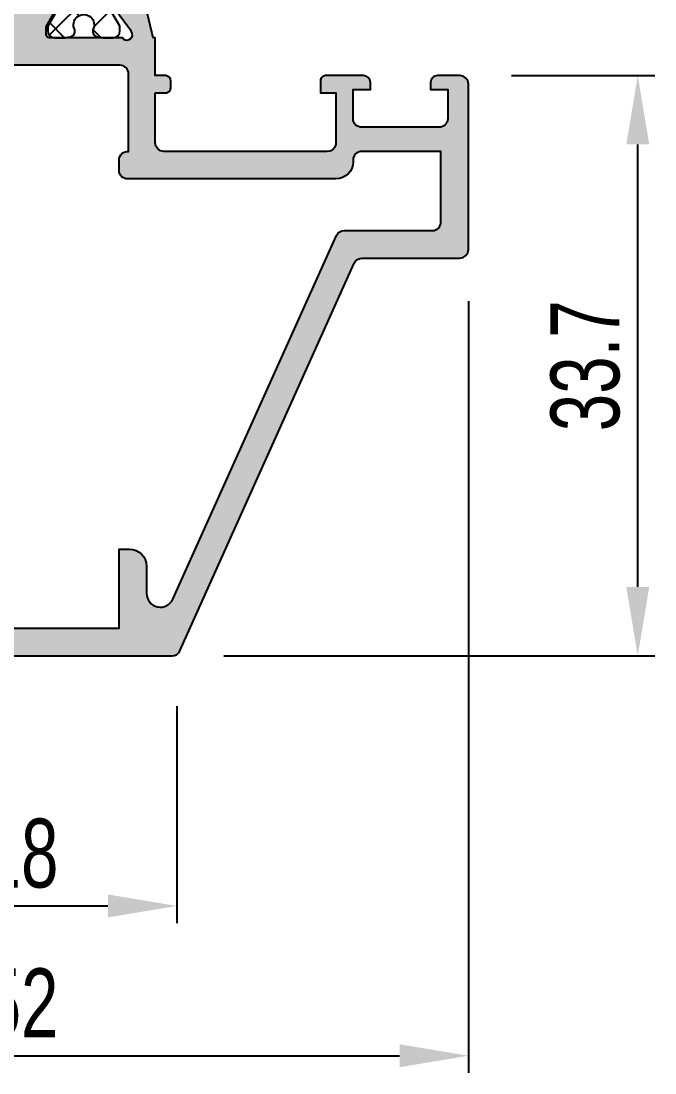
# Model space of a CAD drawing. Header units: millimetres. Extents: x -158 to 6343, y 4572 to 7765.
# Drawn here: x 4162.6 to 4199.5, y 4988.4 to 5049.5 of the extents above; entities that cross this region are included whole.
import ezdxf

# ---------------------------------------------------------------- set-up
doc = ezdxf.new("R2010")
doc.units = ezdxf.units.MM
doc.header["$LTSCALE"] = 0.2
for name, color, linetype in [('REYNAERS', 7, 'Continuous'), ('RI-DIMENSION', 7, 'Continuous'), ('RI-HATCH-P', 7, 'Continuous'), ('RI-HATCH-PI', 4, 'Continuous'), ('RI-PROFILE', 7, 'Continuous')]:
    doc.layers.add(name, color=color, linetype=linetype)
doc.styles.add('T7', font='arial.ttf', dxfattribs={"width": 0.7})
doc.dimstyles.new('SCHAAL1OP1', dxfattribs={"dimscale": 0, "dimtxt": 2, "dimasz": 2, "dimexe": 0.5, "dimexo": 1.5, "dimgap": 0.5, "dimtad": 1, "dimdec": 1, "dimzin": 9, "dimdsep": 46, "dimtxsty": 'T7', "dimcen": 2.5, "dimclrd": 256, "dimclre": 256, "dimclrt": 256, "dimadec": 1, "dimazin": 2, "dimtfac": 1, "dimtdec": 1, "dimtmove": 0, "dimatfit": 3, "dimfxl": 1, "dimtolj": 1, "dimtzin": 9, "dimlwd": -1, "dimlwe": -1, "dimarcsym": 0})

# ---------------------------------------------------------------- blocks, each defined once
blk = doc.blocks.new('0000773R')
at = {"layer": 'RI-HATCH-PI'}
h = blk.add_hatch(dxfattribs=at)
h.set_pattern_fill('_U', color=256, scale=1.5, angle=225, style=0, double=1, pattern_type=0)
h.set_pattern_definition([(225, (101.2278059164342, 346.5722250717511), (1.060660171779821, -1.060660171779822), []), (315, (101.2278059164342, 346.5722250717511), (1.060660171779822, 1.060660171779821), [])])
edge = h.paths.add_edge_path()
edge.add_line((4.549477327980703, 16.39660513560906), (4.549482731846417, 20.00015852619785))
edge.add_line((4.549482731846417, 20.00015852619785), (4.549491129572111, 25.60015852619173))
edge.add_arc((4.049491129572679, 25.60015927598866), 0.4999999999999937, 359.9999140796014, 449.9999140795998)
edge.add_line((4.049491879369619, 26.10015927598809), (-0.450508120625436, 26.10016602416053))
edge.add_arc((-0.4505073708291363, 26.6001660241603), 0.5000000000003348, 179.9999140796731, 269.9999140796731, ccw=False)
edge.add_arc((-0.4505073708291363, 26.60016602415939), 0.5000000000003348, 89.99991407956878, 179.9999140795688, ccw=False)
edge.add_line((-0.4505066210319271, 27.10016602415917), (4.049493259881764, 27.10004644182552))
edge.add_arc((4.04950654680804, 27.60004644164901), 0.5000000000000293, 269.9984774304032, 359.9984907252627)
edge.add_line((4.549506546634596, 27.60003327074227), (4.549674230397791, 33.9657211733697))
edge.add_arc((3.349674230814141, 33.96575278354581), 1.199999999999985, 359.9984907252659, 437.5000859204013)
edge.add_line((3.609400010682528, 35.13730838157423), (1.34235834267934, 35.63989585263167))
edge.add_arc((1.450577417624525, 36.12804401847686), 0.5000000000000205, 180.0221178417074, 257.5000859203992, ccw=False)
edge.add_line((0.9505774548791308, 36.12785100390104), (0.9500035777796896, 37.61446685713034))
edge.add_arc((0.6500035777794438, 37.61446640725227), 0.3000000000005831, 8.5920381489124e-05, 30.00008592027801)
edge.add_line((0.9098109739762279, 37.76446679685776), (0.02679597857156324, 39.29388833610145))
edge.add_arc((0.2000009093682153, 39.39388859583811), 0.1999999999991849, 180.0000859203754, 210.0000859203699, ccw=False)
edge.add_line((9.093692554529298e-07, 39.39388829591942), (5.998377403670929e-07, 39.60029845743318))
edge.add_arc((0.4000005998373766, 39.60029905727041), 0.400000000000086, 90.000085920353, 180.000085920353, ccw=False)
edge.add_line((0.4000000000001549, 40.00029905727004), (0.9819660112494333, 40.00029992998296))
edge.add_arc((0.9819663111692266, 39.80029992998126), 0.2000000000019188, 79.7779065301824, 90.00008592069167, ccw=False)
edge.add_arc((2.099991002419561, 46.0003016065215), 6.099999999946263, 259.7779065298784, 262.5936926519251)
edge.add_arc((1.27500051976312, 39.6536969471114), 0.3000000000005854, 8.592037471544245e-05, 82.5936926520369, ccw=False)
edge.add_line((1.575000519763371, 39.65369739698943), (1.57500068910128, 39.54077457025895))
edge.add_arc((2.10000112469336, 39.25030160658056), 0.5999999999999803, 151.045061548546, 388.9551102922593)
edge.add_line((2.625000689100098, 39.54077614483256), (2.625000519761734, 39.65369897156305))
edge.add_arc((2.925000519761821, 39.65369942144017), 0.3000000000004246, 97.40647918888271, 180.0000859202024, ccw=False)
edge.add_arc((2.099991002428594, 46.00030160656758), 6.099999999996009, 277.4064791890126, 280.2222653110281)
edge.add_arc((3.218034288667782, 39.80030328316795), 0.2000000000089674, 90.00008592114108, 100.2222653116549, ccw=False)
edge.add_line((3.21803398874642, 40.00030328317669), (3.799999999995698, 40.00030415588915))
edge.add_arc((3.800000599833943, 39.60030415588918), 0.400000000000427, 8.592046697231126e-05, 90.00008592049949, ccw=False)
edge.add_line((4.20000059983392, 39.60030475572719), (4.200000909364981, 39.39389459421344))
edge.add_arc((4.000000909365114, 39.39389429429469), 0.2000000000000918, -29.99991407959459, 8.592039171162469e-05, ccw=False)
edge.add_line((4.173206140081284, 39.29389455403205), (3.290195731702234, 37.76447036646758))
edge.add_arc((3.550003577776694, 37.61447075607447), 0.2999999999998882, 150.0000859205666, 180.0000859205118)
edge.add_line((3.250003577777143, 37.61447030619573), (3.250221189710494, 37.50567011929715))
edge.add_arc((3.550220589648527, 37.50627014997067), 0.2999999999999818, 180.1145974936441, 257.5000859203996)
edge.add_line((3.485289144681424, 37.21338125046358), (5.858635535948004, 36.68722675689375))
edge.add_arc((5.750416461003187, 36.1990785910484), 0.5000000000000935, 8.592040427402026e-05, 77.50008592044429, ccw=False)
edge.add_line((6.250416461002722, 36.19907934084537), (6.249462163546703, 34.10140854497357))
edge.add_arc((6.749462111805947, 34.10118107902437), 0.500000000000005, 179.9739343213573, 269.9739343213573)
edge.add_line((6.749234645856752, 33.60118113076513), (9.04946467782441, 33.60013468264177))
edge.add_arc((9.049464377906595, 33.8001346826417), 0.2000000000001567, 270.000085920125, 360.0000859201901)
edge.add_line((9.249464377906527, 33.80013498255974), (9.249462578393953, 35.00013498255865))
edge.add_arc((9.449462578393552, 35.00013528247766), 0.1999999999998245, 60.00008592054462, 180.000085920467, ccw=False)
edge.add_line((9.549462318655635, 35.17334051319384), (10.49946314115608, 34.62485918207838))
edge.add_arc((10.24946379049963, 34.19184610528825), 0.4999999999999039, 8.592038557253545e-05, 60.00008592040331, ccw=False)
edge.add_line((10.74946379049897, 34.19184685508506), (10.74946547407973, 31.50843960556866))
edge.add_arc((10.24946547408037, 31.50843885577169), 0.4999999999999316, -59.99991407962898, 8.592040387611632e-05, ccw=False)
edge.add_line((10.49946612342303, 31.07542652877836), (9.549466945925197, 30.52694234843474))
edge.add_arc((9.449466686188236, 30.70014727923231), 0.200000000000124, 180.0000859203693, 300.00008592031156, ccw=False)
edge.add_line((9.249466686188335, 30.70014697931364), (9.249464886676215, 31.90014697931209))
edge.add_arc((9.049464886676622, 31.90014667939326), 0.1999999999998174, 8.592041711158186e-05, 90.00008592067817)
edge.add_line((9.049464586756876, 32.10014667939285), (6.749464586759878, 32.10014323032746))
edge.add_arc((6.749465336556634, 31.60014323032814), 0.49999999999988, 90.00008592037925, 180.0000859203795)
edge.add_line((6.249465336557314, 31.60014248053139), (6.249480857352701, 21.25014248054284))
edge.add_arc((6.749480857352019, 21.2501432303396), 0.49999999999988, 180.0000859203791, 270.000085920379)
edge.add_line((6.749481607148773, 20.75014323034028), (9.049481607145772, 20.75014667940613))
edge.add_arc((9.049481307227957, 20.95014667940606), 0.2000000000001567, 270.000085920125, 360.0000859201901)
edge.add_line((9.249481307227889, 20.9501469793241), (9.249479507715314, 22.15014697932301))
edge.add_arc((9.449479507714914, 22.15014727924201), 0.1999999999998245, 60.000085920545075, 180.000085920466, ccw=False)
edge.add_line((9.549479247976997, 22.32335250995819), (10.49948007047744, 21.77487117884274))
edge.add_arc((10.24948071982096, 21.34185810205266), 0.4999999999998733, 8.592037977450673e-05, 60.00008592039802, ccw=False)
edge.add_line((10.74948071982028, 21.34185885184942), (10.74948273183947, 20.00014922871614))
edge.add_line((10.74948273183947, 20.00014922871614), (10.74948071982028, 18.65843960558285))
edge.add_arc((10.24948071982096, 18.65844035537962), 0.4999999999998747, 299.9999140796018, 359.9999140796197, ccw=False)
edge.add_line((10.49948007047744, 18.22542727858953), (9.549479247976997, 17.67694594747408))
edge.add_arc((9.44947950771495, 17.85015117819026), 0.1999999999998036, 179.999914079533, 299.9999140794467, ccw=False)
edge.add_line((9.249479507715371, 17.85015147810926), (9.249481307227889, 19.05015147810817))
edge.add_arc((9.049481307227957, 19.05015177802622), 0.2000000000001567, 359.9999140798099, 449.999914079875)
edge.add_line((9.049481607145772, 19.25015177802615), (6.749481607148773, 19.25015522709199))
edge.add_arc((6.749480857352019, 18.75015522709267), 0.49999999999988, 89.99991407962095, 179.999914079621)
edge.add_line((6.249480857352701, 18.75015597688943), (6.249465336557314, 8.400155976900887))
edge.add_arc((6.749465336556632, 8.400155227104133), 0.49999999999988, 179.999914079621, 269.999914079621)
edge.add_line((6.749464586759878, 7.900155227104815), (9.049464586756876, 7.900151778039426))
edge.add_arc((9.049464886676624, 8.100151778039017), 0.1999999999998156, 269.9999140793213, 359.9999140795819)
edge.add_line((9.249464886676215, 8.100151478120178), (9.249466686188335, 9.300151478118632))
edge.add_arc((9.449466686188236, 9.300151178199963), 0.2000000000001265, 59.99991407968872, 179.9999140796302, ccw=False)
edge.add_line((9.549466945925197, 9.473356108997532), (10.49946612342303, 8.92487192865391))
edge.add_arc((10.24946547408037, 8.49185960166058), 0.4999999999999308, -8.592040410349e-05, 59.99991407962892, ccw=False)
edge.add_line((10.74946547407973, 8.491858851863608), (10.74946145005988, 5.80845160235074))
edge.add_arc((10.24946145006056, 5.808452352147503), 0.4999999999998747, 299.9999140796019, 359.99991407961994, ccw=False)
edge.add_line((10.49946080071704, 5.375439275357419), (9.549459978216596, 4.826957944241965))
edge.add_arc((9.449460237954549, 5.000163174958142), 0.1999999999998028, 179.9999140795328, 299.99991407944674, ccw=False)
edge.add_line((9.24946023795497, 5.000163474877152), (9.249462037467488, 6.20016347487606))
edge.add_arc((9.049462037467556, 6.200163774794103), 0.2000000000001567, 359.9999140798099, 449.999914079875)
edge.add_line((9.049462337385371, 6.400163774794034), (6.75041946535373, 6.40016643245897))
edge.add_arc((6.750418887359956, 5.900166432459311), 0.499999999999993, 89.99993376679237, 179.9999337667924)
edge.add_line((6.250418887360297, 5.900167010453085), (6.250416461002715, 3.801219116586907))
edge.add_arc((5.750416461003172, 3.801219866383892), 0.5000000000001048, 282.49991407955633, 359.99991407959453, ccw=False)
edge.add_line((5.858635535947997, 3.313071700538529), (3.485289144681417, 2.786917206968695))
edge.add_arc((3.55022058964852, 2.494028307461607), 0.2999999999999817, 102.4999140796006, 179.8854025063565)
edge.add_line((3.250221189710487, 2.494628338135129), (3.250003577777136, 2.385828151236552))
edge.add_arc((3.550003577776674, 2.385827701357801), 0.2999999999998753, 179.9999140794875, 209.999914079434)
edge.add_line((3.290195731702227, 2.235828090964702), (4.173206140081277, 0.7064039034002292))
edge.add_arc((4.000000909365107, 0.6064041631375913), 0.2000000000000918, -8.592039199584178e-05, 29.999914079594305, ccw=False)
edge.add_line((4.200000909364974, 0.6064038632188442), (4.200000599833913, 0.3999937017050854))
edge.add_arc((3.800000599833936, 0.3999943015431029), 0.400000000000427, 269.99991407950046, 359.999914079533, ccw=False)
edge.add_line((3.799999999995691, -5.698456874370095e-06), (3.218033988746413, -4.825744412073618e-06))
edge.add_arc((3.218034288667833, 0.1999951742637053), 0.2000000000083423, 259.77773468832913, 269.9999140788424, ccw=False)
edge.add_arc((2.099991002428851, -6.00000314913627), 6.099999999996941, 79.77773468897483, 82.593520810991)
edge.add_arc((2.925000519761814, 0.3465990359921083), 0.3000000000004245, 179.999914079798, 262.59352081111734, ccw=False)
edge.add_line((2.625000519761727, 0.3465994858692341), (2.625000689100091, 0.4595223125997165))
edge.add_arc((2.100001124693353, 0.7499968508517156), 0.5999999999999807, 331.0448897077408, 568.954938451454)
edge.add_line((1.575000689101273, 0.4595238871733329), (1.575000519763364, 0.3466010604428504))
edge.add_arc((1.275000519763121, 0.3466015103208759), 0.3000000000005801, 277.40630734796173, 359.99991407962614, ccw=False)
edge.add_arc((2.099991002419689, -6.000003149090087), 6.099999999947144, 97.40630734807513, 100.2220934701214)
edge.add_arc((0.9819663111692195, 0.1999985274510158), 0.2000000000019194, 269.99991407930827, 280.22209346981754, ccw=False)
edge.add_line((0.9819660112494262, -1.472550678727202e-06), (0.4000000000001478, -5.99837761683375e-07))
edge.add_arc((0.4000005998373695, 0.3999994001618745), 0.400000000000086, 179.999914079647, 269.999914079647, ccw=False)
edge.add_line((5.998377332616656e-07, 0.3999999999990962), (9.093692483475024e-07, 0.606410161512855))
edge.add_arc((0.2000009093682084, 0.6064098615941663), 0.1999999999991849, 149.9999140796301, 179.9999140796247, ccw=False)
edge.add_line((0.02679597857155613, 0.7064101213308334), (0.9098109739762208, 2.235831660574519))
edge.add_arc((0.6500035777794371, 2.385832050180003), 0.3000000000005827, 329.9999140797225, 359.9999140796191)
edge.add_line((0.9500035777796825, 2.385831600301941), (0.9504714202037405, 3.872388292309694))
edge.add_arc((1.450471395442281, 3.872230934570365), 0.4999999999999994, 102.49991407959982, 179.9819681310278, ccw=False)
edge.add_line((1.34225232049711, 4.360379100415543), (3.609350227983768, 4.862979039377787))
edge.add_arc((3.349624448115401, 6.034534637406198), 1.199999999999974, 282.4999140795978, 360.0009657168279)
edge.add_line((4.549624447944922, 6.034554863332144), (4.549483504551283, 14.39669722710809))
edge.add_arc((4.049483504622301, 14.39668879963894), 0.5000000000000043, 0.0009657168282935514, 90.00096977548871)
edge.add_line((4.049475041734659, 14.89668879956733), (-0.4505249214045577, 14.89661263357911))
edge.add_arc((-0.4505241716078032, 15.39661263357888), 0.5000000000003348, 179.9999140796209, 269.99991407962096, ccw=False)
edge.add_arc((-0.4505241716078032, 15.39661263357842), 0.5000000000003348, 89.99991407956878, 179.9999140795688, ccw=False)
edge.add_line((-0.450523421810594, 15.8966126335782), (4.049476578184404, 15.89660588540644))
edge.add_arc((4.049477327981243, 16.3966058854059), 0.5000000000000222, 269.9999140796112, 359.9999140796112)
at = {"layer": 'RI-PROFILE', "transparency": 33554687}
blk.add_lwpolyline([(4.549477327980703, 16.39660513560906), (4.549482731846417, 20.00015852619785), (4.549491129572111, 25.60015852619173, 0.4142135623730867), (4.049491879369619, 26.10015927598809), (-0.450508120625436, 26.10016602416053, -0.414213562373095), (-0.9505073708289089, 26.6001667739566, -0.414213562373095), (-0.4505066210319271, 27.10016602415917), (4.049493259881764, 27.10004644182552, 0.414213630335767), (4.549506546634596, 27.60003327074227), (4.549674230397791, 33.9657211733697, 0.3516730433168971), (3.609400010682528, 35.13730838157423), (1.34235834267934, 35.63989585263167, -0.3515572048878254), (0.9505774548791308, 36.12785100390104), (0.9500035777796896, 37.61446685713034, 0.1316524975869369), (0.9098109739762279, 37.76446679685776), (0.02679597857156324, 39.29388833610145, -0.1316524975873719), (9.093692554529298e-07, 39.39388829591942), (5.998377403670929e-07, 39.60029845743318, -0.414213562373095), (0.4000000000001549, 40.00029905727004), (0.9819660112494333, 40.00029992998296, -0.04463227282257774), (1.017459158510128, 39.99712538003385, 0.0122868029539811), (1.313671948637484, 39.95119404052437, -0.3768397148841104), (1.575000519763371, 39.65369739698943), (1.57500068910128, 39.54077457025895, 1.696140478029522), (2.625000689100098, 39.54077614483256), (2.625000519761734, 39.65369897156305, -0.3768397148824044), (2.886328198637393, 39.95119639886869, 0.01228680295384513), (3.182540851005747, 39.99712862677623, -0.04463227282259709), (3.21803398874642, 40.00030328317669), (3.799999999995698, 40.00030415588915, -0.4142135623732615), (4.20000059983392, 39.60030475572719), (4.200000909364981, 39.39389459421344, -0.1316524975873349), (4.173206140081284, 39.29389455403205), (3.290195731702234, 37.76447036646758, 0.1316524975871522), (3.250003577777143, 37.61447030619573), (3.250221189710494, 37.50567011929715, 0.3511038787073513), (3.485289144681424, 37.21338125046358), (5.858635535948004, 36.68722675689375, -0.3516652221703439), (6.250416461002722, 36.19907934084537), (6.249462163546703, 34.10140854497357, 0.414213562373095), (6.749234645856752, 33.60118113076513), (9.04946467782441, 33.60013468264177, 0.4142135623734282), (9.249464377906527, 33.80013498255974), (9.249462578393953, 35.00013498255865, -0.5773502691891667), (9.549462318655635, 35.17334051319384), (10.49946314115608, 34.62485918207838, -0.267949192431205), (10.74946379049897, 34.19184685508506), (10.74946547407973, 31.50843960556866, -0.2679491924312769), (10.49946612342303, 31.07542652877836), (9.549466945925197, 30.52694234843474, -0.5773502691892878), (9.249466686188335, 30.70014697931364), (9.249464886676215, 31.90014697931209, 0.414213562374427), (9.049464586756876, 32.10014667939285), (6.749464586759878, 32.10014323032746, 0.414213562373095), (6.249465336557314, 31.60014248053139), (6.249480857352701, 21.25014248054284, 0.414213562373095), (6.749481607148773, 20.75014323034028), (9.049481607145772, 20.75014667940613, 0.4142135623734282), (9.249481307227889, 20.9501469793241), (9.249479507715314, 22.15014697932301, -0.5773502691891667), (9.549479247976997, 22.32335250995819), (10.49948007047744, 21.77487117884274, -0.2679491924312071), (10.74948071982028, 21.34185885184942), (10.74948273183947, 20.00014922871614), (10.74948071982028, 18.65843960558285, -0.267949192431207), (10.49948007047744, 18.22542727858953), (9.549479247976997, 17.67694594747408, -0.5773502691891258), (9.249479507715371, 17.85015147810926), (9.249481307227889, 19.05015147810817, 0.414213562373428), (9.049481607145772, 19.25015177802615), (6.749481607148773, 19.25015522709199, 0.414213562373095), (6.249480857352701, 18.75015597688943), (6.249465336557314, 8.400155976900887, 0.414213562373095), (6.749464586759878, 7.900155227104815), (9.049464586756876, 7.900151778039426, 0.414213562374427), (9.249464886676215, 8.100151478120178), (9.249466686188335, 9.300151478118632, -0.5773502691892878), (9.549466945925197, 9.473356108997532), (10.49946612342303, 8.92487192865391, -0.2679491924312769), (10.74946547407973, 8.491858851863608), (10.74946145005988, 5.80845160235074, -0.267949192431207), (10.49946080071704, 5.375439275357419), (9.549459978216596, 4.826957944241965, -0.5773502691891258), (9.24946023795497, 5.000163474877152), (9.249462037467488, 6.20016347487606, 0.414213562373428), (9.049462337385371, 6.400163774794034), (6.75041946535373, 6.40016643245897, 0.414213562373095), (6.250418887360297, 5.900167010453085), (6.250416461002715, 3.801219116586907, -0.3516652221703361), (5.858635535947997, 3.313071700538529), (3.485289144681417, 2.786917206968695, 0.3511038787073515), (3.250221189710487, 2.494628338135129), (3.250003577777136, 2.385828151236552, 0.1316524975871581), (3.290195731702227, 2.235828090964702), (4.173206140081277, 0.7064039034002292, -0.1316524975873348), (4.200000909364974, 0.6064038632188442), (4.200000599833913, 0.3999937017050854, -0.4142135623732615), (3.799999999995691, -5.698456874370095e-06), (3.218033988746413, -4.825744412073618e-06, -0.04463227282259492), (3.182540851005854, 0.003169830656048589, 0.01228680295384785), (2.886328198637386, 0.04910205856359084, -0.3768397148824044), (2.625000519761727, 0.3465994858692341), (2.625000689100091, 0.4595223125997165, 1.696140478029523), (1.575000689101273, 0.4595238871733329), (1.575000519763364, 0.3466010604428504, -0.3768397148841239), (1.313671948637477, 0.0491044169079089, 0.01228680295397932), (1.017459158510121, 0.003173077398429314, -0.04463227282257779), (0.9819660112494262, -1.472550678727202e-06), (0.4000000000001478, -5.99837761683375e-07, -0.414213562373095), (5.998377332616656e-07, 0.3999999999990962), (9.093692483475024e-07, 0.606410161512855, -0.1316524975873717), (0.02679597857155613, 0.7064101213308334), (0.9098109739762208, 2.235831660574519, 0.131652497586937), (0.9500035777796825, 2.385831600301941), (0.9504714202037405, 3.872388292309694, -0.3515772368910853), (1.34225232049711, 4.360379100415543), (3.609350227983768, 4.862979039377787, 0.3516703782805577), (4.549624447944922, 6.034554863332144), (4.549483504551283, 14.39669722710809, 0.4142135831207692), (4.049475041734659, 14.89668879956733), (-0.4505249214045577, 14.89661263357911, -0.414213562373095), (-0.9505241716075759, 15.39661338337563, -0.414213562373095), (-0.450523421810594, 15.8966126335782), (4.049476578184404, 15.89660588540644, 0.414213562373095)], format="xyb", close=True, dxfattribs=at)
blk = doc.blocks.new('4E30120')
at = {"layer": 'RI-PROFILE'}
blk.add_lwpolyline([(7.800000165271683, 32.69998078150046), (8.400006344327267, 32.69998193460101, 0.4142135653472195), (8.7000057677717, 32.99998251420043), (8.70000499497121, 33.39998251420231, 0.4142135593989569), (8.400004418471724, 33.69998193460044), (7.800004415371745, 33.69998078150046), (7.80000009908909, 35.89983736560087), (7.688061049989102, 35.89983736560087), (7.340274676496392, 37.28871454115669, -0.2631925988202379), (7.382863902789069, 37.48096749850087), (7.793928420877847, 37.93779440075342, 0.1852564082008871), (7.845256695989093, 38.07157301720089), (7.845256695989065, 38.89590297110088, 0.4796563285013816), (7.6019687731891, 39.09116217260087), (4.922679203902845, 38.49717797542517, 1.178331541217849), (5.069633980989096, 38.13088315390091), (6.359244587164085, 36.35588643115933, -0.08309359224722092), (6.388702139489112, 36.29680372170087), (6.437391231577365, 36.13754887701971, -0.8925341243886598), (5.890692183689112, 35.89983736560087), (1.650499804824506, 35.89983736560087, -0.414213562373095), (1.45049980482446, 36.09983736560092), (1.450499804824403, 36.47335410652691, -0.1316524975874341), (1.477294724067519, 36.57335410652693), (2.300875217688372, 37.99983736560084, 0.9999999999999999), (2.300875217688372, 38.39983736560087), (0.6756707506838211, 38.39983640474632, 0.1989122125308599), (0.3221176586637284, 38.25338979373969), (0.1414213568773448, 38.0726934903178, -0.4142135650241208), (-0.1414213568773448, 38.0726934903178), (-0.3221176586637284, 38.25338979373969, 0.1989122125308599), (-0.6756707506838211, 38.39983640474632), (-2.300875217688372, 38.39983736560087, 0.9999999999999999), (-2.300875217688372, 37.99983736560084), (-1.477294724067519, 36.57335410652693, -0.1316524975874431), (-1.450499804824403, 36.47335410652691), (-1.45049980482446, 36.09983736560092, -0.4142135623730118), (-1.650499804824449, 35.89983736560079), (-5.890692183689112, 35.89983736560087, -0.8925341243886785), (-6.437391231577422, 36.13754887701972), (-6.388702139389139, 36.29680372170088, -0.08309359224722093), (-6.359244587064111, 36.35588643115934), (-5.069633980889122, 38.13088315390089, 1.178331541217851), (-4.922679203902888, 38.49717797542515), (-7.601968773089126, 39.09116217260085, 0.4796563285013712), (-7.84525669588912, 38.89590297110086), (-7.84525669588912, 38.07157301720087, 0.1852564082008866), (-7.793928420777902, 37.9377944007534), (-7.382863902689124, 37.48096749850085, -0.2631925988202324), (-7.340274676389114, 37.28871454110085), (-7.688061049889129, 35.89983736560088), (-7.800000098689125, 35.89983736450088), (-7.80000441462829, 33.69998078150049), (-8.40000408787273, 33.69998193459993, 0.4142135593989569), (-8.70000466442832, 33.39998251420046), (-8.700005437327718, 32.9999825142023, 0.4142135653472192), (-8.400006013828317, 32.69998193460047), (-7.799999834728283, 32.69998078150049), (-7.799999834728283, 29.79998174240141, -0.414214125270818), (-8.299999834728283, 29.29998174240048), (-17.79999983472828, 29.30000000000048, -0.414213562373095), (-18.29999983472828, 29.80000000000048), (-18.29999983472828, 32.70000000000046), (-17.40000016512829, 32.70000000000046), (-17.40000016524798, 33.40000000005246, 0.414213562323049), (-17.70000016524801, 33.70000000000116), (-19.90000016521515, 33.70000000000091, 0.414213562373886), (-20.30000016521569, 33.30000000000005), (-20.30000016521433, 32.90000000000047), (-19.30000016521433, 32.90000000000096), (-19.30000016521251, 31.20000000000091, -0.414213562373095), (-19.80000016521251, 30.70000000000091), (-24.30000016521342, 30.69999999999881, -0.414213562373095), (-24.80000016521296, 31.19999999999858), (-24.80000016521433, 32.89999999999931), (-23.80000016521433, 32.89999999999954), (-23.80000016521387, 33.29999999999872, 0.414213562373761), (-24.20000016521442, 33.7000000000004), (-25.5000001652146, 33.69999999999915, 0.4142135623728286), (-26.00000016521415, 33.19999999999915), (-26.00000016521415, 23.59999999999958, 0.414213562373095), (-25.50000016521415, 23.09999999999958), (-19.82450863525207, 23.09999999999964, -0.2960640332346667), (-19.36784775562626, 22.80361935325273), (-9.232701959592646, 0.2947142699442086, 0.2950712656432183), (-8.776787747228695, -1.4210854715202e-14), (8.776787747228695, 1.4210854715202e-14, 0.2950712656432263), (9.232701959592646, 0.2947142699442082), (19.36784775562626, 22.80361935325273, -0.296064033234667), (19.82450863525207, 23.09999999999964), (25.50000016521415, 23.09999999999958, 0.414213562373095), (26.00000016521415, 23.59999999999958), (26.00000016521415, 33.19999999999915, 0.4142135623728286), (25.5000001652146, 33.69999999999915), (24.20000016521442, 33.7000000000004, 0.414213562373761), (23.80000016521387, 33.29999999999872), (23.80000016521433, 32.89999999999954), (24.80000016521433, 32.89999999999931), (24.80000016521296, 31.19999999999858, -0.414213562373095), (24.30000016521342, 30.69999999999881), (19.80000016521251, 30.70000000000091, -0.414213562373095), (19.30000016521251, 31.20000000000091), (19.30000016521433, 32.90000000000096), (20.30000016521433, 32.90000000000047), (20.30000016521569, 33.30000000000005, 0.4142135623739067), (19.90000016521515, 33.70000000000091), (17.70000016519064, 33.70000000000116, 0.414213562407052), (17.40000016519061, 33.39999999996641), (17.40000016527171, 32.70000000000043), (18.30000016527168, 32.70000000000043), (18.30000016527168, 29.80000000000045, -0.414213562373095), (17.80000016527168, 29.30000000000045), (8.300000165271683, 29.29998174240048, -0.4142141252708012), (7.800000165271683, 29.79998174240139)], format="xyb", close=True, dxfattribs=at)
at = {"layer": 'RI-PROFILE', "linetype": 'Continuous'}
blk.add_lwpolyline([(-19.29999983472831, 28.80000000000052, 0.4142135623725622), (-19.79999983472831, 29.30000000000052), (-24.40000016512829, 29.30000000000052), (-24.40000016512829, 25.2000000000005, 0.414213562373095), (-23.90000016512829, 24.7000000000005), (-18.79023255437153, 24.7000000000005, -0.2950712656434356), (-18.33431834200766, 24.40528573005653), (-8.829462904910372, 3.296177566310575, 0.8080462808114705), (-7.300000165128296, 3.624634734400502), (-7.300000165128296, 5.2000000000005, -0.414213562373095), (-6.300000165128296, 6.2000000000005), (-5.700000165128301, 6.2000000000005), (-5.700000165128301, 1.600000000000506), (5.700000165271689, 1.600000000000477), (5.700000165271689, 6.200000000000472), (6.300000165271683, 6.200000000000472, -0.414213562373095), (7.300000165271683, 5.200000000000472), (7.300000165271683, 3.624634734400473, 0.8080462808114608), (8.829462905071694, 3.296177566300486), (18.3343183424175, 24.40528573006125, -0.2950712656406124), (18.79023255477924, 24.70000000000047), (23.90000016527171, 24.70000000000047, 0.414213562373095), (24.40000016527171, 25.20000000000047), (24.40000016527171, 29.30000000000049), (19.80000016527168, 29.30000000000049, 0.4142135623725622), (19.30000016527168, 28.80000000000049), (19.30000016527168, 28.69999999999871, -0.4142135623725789), (18.30000016527168, 27.70000000000047), (6.200000165271689, 27.70000000000047, -0.414213562373095), (5.700000165271689, 28.20000000000047), (5.700000165271689, 28.79998174240049, -0.444166284912676), (6.25049980487168, 29.29742499180048), (6.250499804871708, 33.80000000000049, 0.414213562373095), (5.750499804871708, 34.30000000000049), (-5.750499804828308, 34.30000000000052, 0.414213562373095), (-6.250499804828308, 33.80000000000052), (-6.250499804765553, 29.29742495828174, -0.4441664837375185), (-5.699999834728317, 28.79998174240052), (-5.699999834728317, 28.2000000000005, -0.414213562373095), (-6.199999834728317, 27.7000000000005), (-18.29999983472831, 27.7000000000005, -0.4142135623725789), (-19.29999983472831, 28.69999999999874)], format="xyb", close=True, dxfattribs=at)
blk = doc.blocks.new('4030820B')
at = {"xscale": -1, "rotation": 180}
blk.add_blockref('0000773R', (1.548489944195723, 75.90204024613153), dxfattribs=at)
blk.add_blockref('4E30120', (0, 0))
blk = doc.blocks.new('4030820')
at = {"layer": 'RI-HATCH-P'}
h = blk.add_hatch(color=256, dxfattribs=at)
edge = h.paths.add_edge_path()
edge.add_line((11.82173899683528, 94.82624413482793), (12.24999510331375, 95.07349791318549))
edge.add_arc((11.99999510331384, 95.50651061507779), 0.500000000000023, 299.9999999999872, 360.0000000000032)
edge.add_line((12.49999510331386, 95.50651061507781), (12.49999510331384, 98.4994492155852))
edge.add_arc((11.99999510331384, 98.4994492155852), 0.5, 0, 90)
edge.add_line((11.99999510331384, 98.9994492155852), (3.899995082383697, 98.99944921558523))
edge.add_arc((3.899995082383697, 98.49944921558523), 0.5, 90, 180.0000133725541)
edge.add_line((3.399995082383697, 98.49944909888768), (3.399995222420756, 97.89944911509963))
edge.add_arc((3.899995222420756, 97.89944923179723), 0.5000000000000135, 180.0000133725606, 270)
edge.add_line((3.899995222420756, 97.39944923179723), (5.899995103314239, 97.39944923179729))
edge.add_line((5.899995103314239, 97.39944923179729), (5.899995103314126, 94.79947669864407))
edge.add_line((5.899995103314126, 94.79947669864407), (3.799995082383617, 94.79947669864418))
edge.add_arc((3.799995082383674, 94.29947669864416), 0.5000000000000284, 90.00000000000652, 180.0000160465145)
edge.add_line((3.299995082383703, 94.2994765586119), (3.299995222415845, 93.7994759844795))
edge.add_arc((3.799995222415845, 93.79947612451167), 0.5000000000000195, 180.0000160465048, 270.0000160465048)
edge.add_line((3.799995362448016, 93.29947612451167), (5.899995103314126, 93.29947669180842))
edge.add_line((5.899995103314126, 93.29947669180842), (5.899995103313671, 77.49944921559025))
edge.add_line((5.899995103313671, 77.49944921559025), (4.832492493670486, 77.49944921558972))
edge.add_line((4.832492493670486, 77.49944921558972), (4.296594105771248, 79.4994492269239))
edge.add_line((4.296594105771248, 79.4994492269239), (3.299995103313449, 79.4994492269239))
edge.add_line((3.299995103313449, 79.4994492269239), (3.299995103313478, 77.49944921558895))
edge.add_line((3.299995103313478, 77.49944921558895), (-3.300004896686573, 77.49944921558561))
edge.add_line((-3.300004896686573, 77.49944921558561), (-3.300004896686573, 79.49944923538425))
edge.add_line((-3.300004896686573, 79.49944923538425), (-4.296603899144372, 79.49944923538425))
edge.add_line((-4.296603899144372, 79.49944923538425), (-4.832502289311748, 77.49944921558485))
edge.add_line((-4.832502289311748, 77.49944921558485), (-5.900004896686738, 77.49944921558432))
edge.add_line((-5.900004896686738, 77.49944921558432), (-5.900004896686312, 93.29947681824038))
edge.add_line((-5.900004896686312, 93.29947681824038), (-3.800010164258907, 93.29945513563143))
edge.add_arc((-3.800004875756542, 93.7994551356035), 0.5000000000000296, 269.9993939822691, 359.9999999999968)
edge.add_line((-3.300004875756514, 93.79945513560347), (-3.300004875756514, 94.29947681869169))
edge.add_arc((-3.800004875756514, 94.29947681869169), 0.5, 0, 90)
edge.add_line((-3.800004875756514, 94.79947681869169), (-5.900004896686255, 94.79947681869157))
edge.add_line((-5.900004896686255, 94.79947681869157), (-5.900004896686198, 97.399449231797))
edge.add_line((-5.900004896686198, 97.399449231797), (-3.900004875756537, 97.39944923179723))
edge.add_arc((-3.900004875756537, 97.89944923179723), 0.5, 270, 360)
edge.add_line((-3.400004875756537, 97.89944923179723), (-3.40000487575648, 98.49944921558517))
edge.add_arc((-3.900004875756508, 98.49944921558517), 0.5000000000000284, 0, 89.99999999999675)
edge.add_line((-3.90000487575648, 98.9994492155852), (-12.00000489668662, 98.9994492155852))
edge.add_arc((-12.00000489668662, 98.4994492155852), 0.5, 90, 180)
edge.add_line((-12.50000489668662, 98.4994492155852), (-12.50000489668665, 95.50651061507781))
edge.add_arc((-12.00000489668662, 95.50651061507781), 0.5000000000000284, 180, 239.999999999991)
edge.add_line((-12.2500048966867, 95.0734979131856), (-11.82174879020829, 94.82624413482839))
edge.add_arc((-11.7217487902077, 94.99944921558469), 0.1999999999997902, 239.9999999997697, 284.9999999999512)
edge.add_line((-11.66998498118741, 94.80626405032703), (-11.00000489668662, 94.9857846729142))
edge.add_line((-11.00000489668662, 94.9857846729142), (-11.00000489668662, 97.19944921558502))
edge.add_line((-11.00000489668662, 97.19944921558502), (-7.500004896686619, 97.19944921558502))
edge.add_line((-7.500004896686619, 97.19944921558502), (-7.500004896686619, 88.51906445785565))
edge.add_line((-7.500004896686619, 88.51906445785565), (-7.200004896686437, 87.9994492155852))
edge.add_line((-7.200004896686437, 87.9994492155852), (-7.500004896686619, 87.47983397331475))
edge.add_line((-7.500004896686619, 87.47983397331475), (-7.500004896686619, 79.19944921558502))
edge.add_line((-7.500004896686619, 79.19944921558502), (-11.00000489668662, 79.19944921558502))
edge.add_line((-11.00000489668662, 79.19944921558502), (-11.00000489668662, 80.59944921558511))
edge.add_arc((-11.20000489668672, 80.59944921558501), 0.2000000000001023, 2.849776994589853e-11, 120.0000000000147)
edge.add_line((-11.30000489668683, 80.77265429634198), (-12.25000489668662, 80.2241715406117))
edge.add_arc((-12.00000489668668, 79.79115883871953), 0.4999999999999388, 119.9999999999965, 179.9999999999837)
edge.add_line((-12.50000489668662, 79.79115883871967), (-12.50000489668662, 76.80773555126464))
edge.add_arc((-12.00000489668668, 76.80773555126464), 0.4999999999999432, 180, 239.9999999999933)
edge.add_line((-12.2500048966867, 76.37472284937249), (-11.30000489668683, 75.82624009364231))
edge.add_arc((-11.20000489668672, 75.99944517439928), 0.200000000000127, 239.9999999999853, 359.9999999999756)
edge.add_line((-11.00000489668662, 75.9994451743992), (-11.00000489668662, 77.39944921558529))
edge.add_line((-11.00000489668662, 77.39944921558529), (-7.850499980053314, 77.39944921558529))
edge.add_arc((-7.850499980053314, 77.1994492155853), 0.1999999999999886, -8.071765478234738e-12, 90, ccw=False)
edge.add_line((-7.650499980053326, 77.19944921558528), (-7.650499980053354, 75.89983664858285))
edge.add_line((-7.650499980053354, 75.89983664858285), (-7.299975934149785, 74.49031983486664))
edge.add_arc((-7.491236885342403, 74.4318454939221), 0.2000000000000087, -42.20744038712121, 16.999999999997726, ccw=False)
edge.add_line((-7.343093413161029, 74.29748213712402), (-7.821184072988899, 73.77035917702405))
edge.add_arc((-7.663325508942563, 73.64755578229405), 0.1999999999999578, 142.1194734771825, 179.9999999999959)
edge.add_line((-7.863325508942523, 73.64755578229406), (-7.863325508942552, 72.81512204876124))
edge.add_arc((-7.663325508942563, 72.81512204876127), 0.1999999999999886, 180.0000000000082, 282.5000000000062)
edge.add_line((-7.620037586154922, 72.61986284733729), (-4.886597185927911, 73.22724321126786))
edge.add_arc((-4.929885108716263, 73.42250241269365), 0.2000000000019135, 282.5000000000931, 486.7933136067937)
edge.add_line((-5.049671138602378, 73.58266266695443), (-6.325359258397128, 75.43853159646935))
edge.add_arc((-6.160541679583957, 75.5518239868324), 0.2000000000000277, 197.0000000000172, 214.5038735600026, ccw=False)
edge.add_line((-6.351802630776575, 75.49334964588779), (-6.382183118496812, 75.59271974369825))
edge.add_arc((-6.095291691707899, 75.68043125511507), 0.2999999999999995, 46.99999999999437, 196.9999999999985, ccw=False)
edge.add_line((-5.890692183689112, 75.89983736560082), (-1.650499804824506, 75.89983736560079))
edge.add_arc((-1.650499804824506, 75.69983736560074), 0.2000000000000455, 8.185452315956354e-12, 90, ccw=False)
edge.add_line((-1.45049980482446, 75.69983736560077), (-1.450499804824432, 75.32632062467476))
edge.add_arc((-1.65049980482442, 75.32632062467475), 0.1999999999999886, -30.00000000000432, 3.979039320256561e-12, ccw=False)
edge.add_line((-1.477294724067548, 75.22632062467474), (-2.300875217688372, 73.79983736560081))
edge.add_arc((-2.300875217688372, 73.59983736560079), 0.2000000000000171, 90, 270)
edge.add_line((-2.300875217688372, 73.39983736560077), (-0.6756686480384815, 73.39983695079401))
edge.add_arc((-0.6756686896999611, 73.89983695079403), 0.5000000000000159, 270.0000047740539, 314.9999997407193)
edge.add_line((-0.3221153007065993, 73.54628355860079), (-0.1414193405070989, 73.72697951716489))
edge.add_arc((2.015090245777174e-06, 73.58555816028762), 0.1999999999999996, 44.999999740711814, 134.9999997407233, ccw=False)
edge.add_line((0.1414233719675337, 73.72697951588492), (0.3221192118185456, 73.54628367439845))
edge.add_arc((0.6756726040118224, 73.89983706339173), 0.500000000000004, 224.9999997407089, 270.0000047740506)
edge.add_line((0.6756726456732736, 73.39983706339173), (2.300875217690304, 73.39983664858282))
edge.add_arc((2.300875217690304, 73.59983664858284), 0.2000000000000171, 270, 450)
edge.add_line((2.300875217690304, 73.79983664858285), (1.47729472406948, 75.22631990765679))
edge.add_arc((1.650499804826381, 75.32631990765674), 0.1999999999999873, 179.9999999999797, 209.9999999999861, ccw=False)
edge.add_line((1.450499804826393, 75.32631990765681), (1.450499804826421, 75.69983664858282))
edge.add_arc((1.650499804826467, 75.69983664858279), 0.2000000000000455, 90.00000000000807, 179.9999999999918, ccw=False)
edge.add_line((1.650499804826438, 75.89983664858285), (5.890692183691101, 75.89983664858283))
edge.add_arc((6.095291691709861, 75.68043053809711), 0.2999999999999849, -17.000000000000114, 133.0000000000053, ccw=False)
edge.add_line((6.382183118498745, 75.5927190266803), (6.351802630778508, 75.49334892886982))
edge.add_arc((6.160541679585975, 75.55182326981446), 0.1999999999999563, 325.4961264399835, 342.9999999999679, ccw=False)
edge.add_line((6.325359258399061, 75.4385308794514), (5.049671138604339, 73.58266194993648))
edge.add_arc((4.929885108718253, 73.4225016956757), 0.2000000000018649, 53.20668639321042, 257.4999999998981)
edge.add_line((4.886597185929872, 73.22724249424994), (7.620037586156883, 72.61986213031932))
edge.add_arc((7.663325508944496, 72.8151213317433), 0.1999999999999916, 257.5000000000018, 360)
edge.add_line((7.863325508944456, 72.8151213317433), (7.863325508944484, 73.64755506527611))
edge.add_arc((7.663325508944524, 73.64755506527608), 0.1999999999999602, 8.142219984548223e-12, 37.8805265228207)
edge.add_line((7.82118407299086, 73.7703584600061), (7.34309307324051, 74.2974817948905))
edge.add_arc((7.491236545421856, 74.43184515168859), 0.1999999999999901, 163.0000982777891, 222.2074403871297, ccw=False)
edge.add_line((7.299975493930191, 74.49031916456869), (7.650497940098433, 75.89983664858283))
edge.add_line((7.650497940098433, 75.89983664858283), (7.650495710910661, 77.19944921558513))
edge.add_arc((7.850495710910707, 77.19944921558523), 0.2000000000000455, 89.99999999999193, 180.0000000000285, ccw=False)
edge.add_line((7.850495710910735, 77.39944921558529), (10.99999510331384, 77.39944921558529))
edge.add_line((10.99999510331384, 77.39944921558529), (10.99999510331389, 75.9994451743992))
edge.add_arc((11.19999510331382, 75.99944517439923), 0.1999999999999318, 180.0000000000082, 299.9999999999978)
edge.add_line((11.29999510331379, 75.82624009364238), (12.24999510331392, 76.37472284937249))
edge.add_arc((11.99999510331392, 76.80773555126461), 0.499999999999918, 300.0000000000054, 360.0000000000032)
edge.add_line((12.49999510331384, 76.80773555126464), (12.49999510331384, 79.79115883871967))
edge.add_arc((11.99999510331389, 79.79115883871953), 0.4999999999999432, 1.628443996909506e-11, 60.00000000000347)
edge.add_line((12.24999510331384, 80.2241715406117), (11.29999510331379, 80.77265429634194))
edge.add_arc((11.1999951033138, 80.59944921558508), 0.1999999999999717, 59.99999999999721, 179.9999999999919)
edge.add_line((10.99999510331384, 80.59944921558511), (10.99999510331384, 79.19944921558502))
edge.add_line((10.99999510331384, 79.19944921558502), (7.499995103313381, 79.19944921558502))
edge.add_line((7.499995103313381, 79.19944921558502), (7.499995103313381, 87.47983397331475))
edge.add_line((7.499995103313381, 87.47983397331475), (7.199995103313199, 87.9994492155852))
edge.add_line((7.199995103313199, 87.9994492155852), (7.499995103313381, 88.51906445785565))
edge.add_line((7.499995103313381, 88.51906445785565), (7.499995103313836, 97.19944921558502))
edge.add_line((7.499995103313836, 97.19944921558502), (10.99999510331384, 97.19944921558502))
edge.add_line((10.99999510331384, 97.19944921558502), (10.99999510331384, 94.9857846729142))
edge.add_line((10.99999510331384, 94.9857846729142), (11.66997518781463, 94.80626405032706))
edge.add_arc((11.72173899683531, 94.99944921558475), 0.1999999999999254, 254.9999999999408, 300.0000000000018)
edge = h.paths.add_edge_path(flags=16)
edge.add_arc((-19.79999983472877, 28.80000000000007), 0.5000000000004547, 5.211020790105087e-11, 89.99999999994789)
edge.add_line((-19.79999983472831, 29.30000000000052), (-24.40000016512829, 29.30000000000052))
edge.add_line((-24.40000016512829, 29.30000000000052), (-24.40000016512829, 25.2000000000005))
edge.add_arc((-23.90000016512829, 25.2000000000005), 0.5, 180, 270)
edge.add_line((-23.90000016512829, 24.7000000000005), (-18.79023255437153, 24.7000000000005))
edge.add_arc((-18.79023255437156, 24.20000000000049), 0.5000000000000142, 24.240738086877514, 89.99999999999682, ccw=False)
edge.add_line((-18.33431834200766, 24.40528573005653), (-8.829462904910372, 3.296177566310575))
edge.add_arc((-8.100000165128307, 3.624634734400495), 0.8000000000000036, 204.2407380868982, 360.0000000000005)
edge.add_line((-7.300000165128296, 3.624634734400502), (-7.300000165128296, 5.2000000000005))
edge.add_arc((-6.300000165128296, 5.2000000000005), 1, 90, 180, ccw=False)
edge.add_line((-6.300000165128296, 6.2000000000005), (-5.700000165128301, 6.2000000000005))
edge.add_line((-5.700000165128301, 6.2000000000005), (-5.700000165128301, 1.600000000000506))
edge.add_line((-5.700000165128301, 1.600000000000506), (5.700000165271689, 1.600000000000477))
edge.add_line((5.700000165271689, 1.600000000000477), (5.700000165271689, 6.200000000000472))
edge.add_line((5.700000165271689, 6.200000000000472), (6.300000165271683, 6.200000000000472))
edge.add_arc((6.300000165271683, 5.200000000000472), 1, 0, 90, ccw=False)
edge.add_line((7.300000165271683, 5.200000000000472), (7.300000165271683, 3.624634734400473))
edge.add_arc((8.100000165281728, 3.624634734397375), 0.8000000000100442, 179.9999999997781, 335.759261912879)
edge.add_line((8.829462905071694, 3.296177566300486), (18.3343183424175, 24.40528573006125))
edge.add_arc((18.79023255477924, 24.20000000000047), 0.5000000000000071, 90, 155.7592619125265, ccw=False)
edge.add_line((18.79023255477924, 24.70000000000047), (23.90000016527171, 24.70000000000047))
edge.add_arc((23.90000016527171, 25.20000000000047), 0.5, 270, 360)
edge.add_line((24.40000016527171, 25.20000000000047), (24.40000016527171, 29.30000000000049))
edge.add_line((24.40000016527171, 29.30000000000049), (19.80000016527168, 29.30000000000049))
edge.add_arc((19.80000016527214, 28.80000000000004), 0.5000000000004547, 90.00000000005213, 179.9999999999479)
edge.add_line((19.30000016527168, 28.80000000000049), (19.30000016527168, 28.69999999999871))
edge.add_arc((18.30000016527168, 28.70000000000047), 1, 270, 359.99999999989905, ccw=False)
edge.add_line((18.30000016527168, 27.70000000000047), (6.200000165271689, 27.70000000000047))
edge.add_arc((6.200000165271689, 28.20000000000047), 0.5, 180, 270, ccw=False)
edge.add_line((5.700000165271689, 28.20000000000047), (5.700000165271689, 28.79998174240049))
edge.add_arc((6.200000165255489, 28.79998174239164), 0.4999999999837996, 84.20328368838602, 179.9999999989855, ccw=False)
edge.add_line((6.25049980487168, 29.29742499180048), (6.250499804871708, 33.80000000000049))
edge.add_arc((5.750499804871708, 33.80000000000049), 0.5, 0, 90)
edge.add_line((5.750499804871708, 34.30000000000049), (-5.750499804828308, 34.30000000000052))
edge.add_arc((-5.750499804828308, 33.80000000000052), 0.5, 90, 180)
edge.add_line((-6.250499804828308, 33.80000000000052), (-6.250499804765553, 29.29742495828174))
edge.add_arc((-6.199999834728317, 28.7999817424005), 0.5000000000000252, 1.5916157281026244e-12, 95.79675436949918, ccw=False)
edge.add_line((-5.699999834728317, 28.79998174240052), (-5.699999834728317, 28.2000000000005))
edge.add_arc((-6.199999834728317, 28.2000000000005), 0.5, -90, 0, ccw=False)
edge.add_line((-6.199999834728317, 27.7000000000005), (-18.29999983472831, 27.7000000000005))
edge.add_arc((-18.29999983472831, 28.7000000000005), 1, 180.000000000101, 270, ccw=False)
edge.add_line((-19.29999983472831, 28.69999999999874), (-19.29999983472831, 28.80000000000052))
edge = h.paths.add_edge_path()
edge.add_line((7.800000165271683, 32.69998078150046), (8.400006344327267, 32.69998193460101))
edge.add_arc((8.40000576777291, 32.99998193459979), 0.299999999999329, 270.0001101137709, 360.0001106955678)
edge.add_line((8.7000057677717, 32.99998251420043), (8.70000499497121, 33.39998251420231))
edge.add_arc((8.40000499499925, 33.39998193462849), 0.299999999972519, 0.0001106904463661386, 90.00011010864674)
edge.add_line((8.400004418471724, 33.69998193460044), (7.800004415371745, 33.69998078150046))
edge.add_line((7.800004415371745, 33.69998078150046), (7.80000009908909, 35.89983736560087))
edge.add_line((7.80000009908909, 35.89983736560087), (7.688061049989102, 35.89983736560087))
edge.add_line((7.688061049989102, 35.89983736560087), (7.340274676496392, 37.28871454115669))
edge.add_arc((7.531535627641802, 37.34718888208704), 0.1999999999507124, 138.0183102565577, 197.0000000000625, ccw=False)
edge.add_line((7.382863902789069, 37.48096749850087), (7.793928420877847, 37.93779440075342))
edge.add_arc((7.645256695988621, 38.07157301720108), 0.2000000000004676, 318.0183102563481, 359.9999999999471)
edge.add_line((7.845256695989093, 38.07157301720089), (7.845256695989065, 38.89590297110088))
edge.add_arc((7.64525669595227, 38.89590297113376), 0.2000000000367947, 359.9999999905794, 462.4999999904877)
edge.add_line((7.6019687731891, 39.09116217260087), (4.922679203902845, 38.49717797542517))
edge.add_arc((4.965967126699752, 38.30191877397316), 0.2000000000293766, 102.5000000008591, 301.2205838988604)
edge.add_line((5.069633980989096, 38.13088315390091), (6.359244587164085, 36.35588643115933))
edge.add_arc((6.197441188458555, 36.23832938070643), 0.199999999859617, 17.000000027240674, 36.0000000272388, ccw=False)
edge.add_line((6.388702139489112, 36.29680372170087), (6.437391231577351, 36.13754887701971))
edge.add_arc((6.150499804805179, 36.04983736560249), 0.2999999999841111, -149.99999999789378, 17.000000001008516, ccw=False)
edge.add_line((5.890692183689112, 35.89983736560087), (1.650499804824506, 35.89983736560087))
edge.add_arc((1.650499804824506, 36.09983736560092), 0.2000000000000455, 180, 270, ccw=False)
edge.add_line((1.45049980482446, 36.09983736560092), (1.450499804824403, 36.47335410652691))
edge.add_arc((1.650499804824392, 36.47335410652693), 0.1999999999999886, 149.9999999999957, 180.0000000000041, ccw=False)
edge.add_line((1.477294724067519, 36.57335410652693), (2.300875217688372, 37.99983736560084))
edge.add_arc((2.300875217688372, 38.19983736560086), 0.2000000000000171, 270, 450)
edge.add_line((2.300875217688372, 38.39983736560087), (0.6756707506838211, 38.39983640474632))
edge.add_arc((0.6756710508570052, 37.89983640474641), 0.5000000000000048, 90.00003439731314, 135.0000002592911)
edge.add_line((0.3221176586637284, 38.25338979373969), (0.1414213568773448, 38.0726934903178))
edge.add_arc((0, 38.21411484591512), 0.2000000000000298, 224.9999997407031, 315.0000002592969, ccw=False)
edge.add_line((-0.1414213568773448, 38.0726934903178), (-0.3221176586637284, 38.25338979373969))
edge.add_arc((-0.6756710508570052, 37.89983640474641), 0.500000000000004, 44.99999974070888, 89.99996560268686)
edge.add_line((-0.6756707506838211, 38.39983640474632), (-2.300875217688372, 38.39983736560087))
edge.add_arc((-2.300875217688372, 38.19983736560086), 0.2000000000000171, 90, 270)
edge.add_line((-2.300875217688372, 37.99983736560084), (-1.477294724067519, 36.57335410652693))
edge.add_arc((-1.650499804824392, 36.47335410652694), 0.199999999999984, -8.071765478234738e-12, 30.000000000000682, ccw=False)
edge.add_line((-1.450499804824403, 36.47335410652691), (-1.45049980482446, 36.09983736560092))
edge.add_arc((-1.650499804824562, 36.09983736560088), 0.2000000000001023, -89.99999999996737, 1.2221335055073723e-11, ccw=False)
edge.add_line((-1.650499804824449, 35.89983736560079), (-5.890692183689112, 35.89983736560087))
edge.add_arc((-6.150499804805207, 36.04983736560249), 0.2999999999841471, 162.9999999989905, 329.99999999789657, ccw=False)
edge.add_line((-6.437391231577408, 36.13754887701973), (-6.388702139389125, 36.29680372170088))
edge.add_arc((-6.197441188358567, 36.23832938070645), 0.1999999998596171, 143.9999999727612, 162.9999999727593, ccw=False)
edge.add_line((-6.359244587064097, 36.35588643115935), (-5.069633980889137, 38.1308831539009))
edge.add_arc((-4.965967126649787, 38.30191877398138), 0.2000000000104993, 238.7794161146115, 437.5000000126125)
edge.add_line((-4.922679203902874, 38.49717797542516), (-7.601968773089141, 39.09116217260086))
edge.add_arc((-7.645256695852311, 38.89590297113374), 0.2000000000368227, 77.50000000951323, 180.0000000094165)
edge.add_line((-7.845256695889134, 38.89590297110087), (-7.845256695889134, 38.07157301720088))
edge.add_arc((-7.645256695888662, 38.07157301720106), 0.2000000000004718, 180.0000000000529, 221.9816897436519)
edge.add_line((-7.793928420777888, 37.9377944007534), (-7.38286390268911, 37.48096749850086))
edge.add_arc((-7.531535627587544, 37.34718888205266), 0.2000000000076742, -17.000000001501576, 41.981689742002175, ccw=False)
edge.add_line((-7.340274676389129, 37.28871454110086), (-7.688061049889143, 35.89983736560089))
edge.add_line((-7.688061049889143, 35.89983736560089), (-7.800000098689111, 35.89983736450088))
edge.add_line((-7.800000098689111, 35.89983736450088), (-7.80000441462829, 33.69998078150049))
edge.add_line((-7.80000441462829, 33.69998078150049), (-8.40000408787273, 33.69998193459993))
edge.add_arc((-8.400004664427627, 33.39998193459925), 0.3000000000012333, 89.99988988612596, 179.9998893043236)
edge.add_line((-8.70000466442832, 33.39998251420046), (-8.700005437327718, 32.9999825142023))
edge.add_arc((-8.400005437300251, 32.99998193462794), 0.3000000000280266, 179.9998893094505, 269.9998898912502)
edge.add_line((-8.400006013828317, 32.69998193460047), (-7.799999834728283, 32.69998078150049))
edge.add_line((-7.799999834728283, 32.69998078150049), (-7.799999834728283, 29.79998174240141))
edge.add_arc((-8.299999354266049, 29.79998126193824), 0.4999995195379973, -90.0000550569693, 5.505707679276384e-05, ccw=False)
edge.add_line((-8.299999834728283, 29.29998174240048), (-17.79999983472828, 29.30000000000048))
edge.add_arc((-17.79999983472828, 29.80000000000048), 0.5, 180, 270, ccw=False)
edge.add_line((-18.29999983472828, 29.80000000000048), (-18.29999983472828, 32.70000000000046))
edge.add_line((-18.29999983472828, 32.70000000000046), (-17.40000016512829, 32.70000000000046))
edge.add_line((-17.40000016512829, 32.70000000000046), (-17.40000016524797, 33.40000000005246))
edge.add_arc((-17.70000016524796, 33.40000000000116), 0.2999999999999829, 9.797804714738304e-09, 90.00000000001086)
edge.add_line((-17.70000016524801, 33.70000000000115), (-19.90000016521515, 33.70000000000091))
edge.add_arc((-19.90000016521554, 33.30000000000075), 0.400000000000162, 89.999999999943, 180.0000000000997)
edge.add_line((-20.30000016521569, 33.30000000000005), (-20.30000016521433, 32.90000000000047))
edge.add_line((-20.30000016521433, 32.90000000000047), (-19.30000016521433, 32.90000000000096))
edge.add_line((-19.30000016521433, 32.90000000000096), (-19.30000016521251, 31.20000000000091))
edge.add_arc((-19.80000016521251, 31.20000000000091), 0.5, -90, 0, ccw=False)
edge.add_line((-19.80000016521251, 30.70000000000091), (-24.30000016521342, 30.69999999999881))
edge.add_arc((-24.30000016521331, 31.19999999999847), 0.4999999999996589, 179.999999999987, 269.999999999987, ccw=False)
edge.add_line((-24.80000016521296, 31.19999999999858), (-24.80000016521433, 32.89999999999931))
edge.add_line((-24.80000016521433, 32.89999999999931), (-23.80000016521433, 32.89999999999954))
edge.add_line((-23.80000016521433, 32.89999999999954), (-23.80000016521387, 33.29999999999872))
edge.add_arc((-24.20000016521453, 33.29999999999974), 0.4000000000006594, 359.9999999998535, 449.9999999999837)
edge.add_line((-24.20000016521442, 33.7000000000004), (-25.5000001652146, 33.69999999999915))
edge.add_arc((-25.50000016521415, 33.19999999999915), 0.5, 90.00000000005213, 180)
edge.add_line((-26.00000016521415, 33.19999999999915), (-26.00000016521415, 23.59999999999958))
edge.add_arc((-25.50000016521415, 23.59999999999958), 0.5, 180, 270)
edge.add_line((-25.50000016521415, 23.09999999999958), (-19.82450863525207, 23.09999999999964))
edge.add_arc((-19.82450863525213, 22.59999999999984), 0.499999999999801, 24.03149228866198, 89.99999999999352, ccw=False)
edge.add_line((-19.36784775562626, 22.80361935325273), (-9.232701959592646, 0.2947142699442082))
edge.add_arc((-8.776787747228326, 0.5000000000004974), 0.5000000000005217, 204.2407380868827, 269.9999999999577)
edge.add_line((-8.776787747228695, -1.4210854715202e-14), (8.776787747228695, 1.4210854715202e-14))
edge.add_arc((8.776787747228354, 0.5000000000004974), 0.5000000000004832, 270.0000000000391, 335.759261913116)
edge.add_line((9.232701959592646, 0.2947142699442082), (19.36784775562626, 22.80361935325273))
edge.add_arc((19.82450863525213, 22.59999999999984), 0.4999999999998003, 90.00000000000648, 155.968507711338, ccw=False)
edge.add_line((19.82450863525207, 23.09999999999964), (25.50000016521415, 23.09999999999958))
edge.add_arc((25.50000016521415, 23.59999999999958), 0.5, 270, 360)
edge.add_line((26.00000016521415, 23.59999999999958), (26.00000016521415, 33.19999999999915))
edge.add_arc((25.50000016521415, 33.19999999999915), 0.5, 0, 89.99999999994789)
edge.add_line((25.5000001652146, 33.69999999999915), (24.20000016521442, 33.7000000000004))
edge.add_arc((24.20000016521453, 33.29999999999974), 0.4000000000006594, 90.00000000001629, 180.0000000001466)
edge.add_line((23.80000016521387, 33.29999999999872), (23.80000016521433, 32.89999999999954))
edge.add_line((23.80000016521433, 32.89999999999954), (24.80000016521433, 32.89999999999931))
edge.add_line((24.80000016521433, 32.89999999999931), (24.80000016521296, 31.19999999999858))
edge.add_arc((24.30000016521331, 31.19999999999847), 0.4999999999996589, -89.99999999998698, 1.3017142919125035e-11, ccw=False)
edge.add_line((24.30000016521342, 30.69999999999881), (19.80000016521251, 30.70000000000091))
edge.add_arc((19.80000016521251, 31.20000000000091), 0.5, 180, 270, ccw=False)
edge.add_line((19.30000016521251, 31.20000000000091), (19.30000016521433, 32.90000000000096))
edge.add_line((19.30000016521433, 32.90000000000096), (20.30000016521433, 32.90000000000047))
edge.add_line((20.30000016521433, 32.90000000000047), (20.30000016521569, 33.30000000000005))
edge.add_arc((19.90000016521554, 33.30000000000076), 0.4000000000001478, 359.9999999998983, 450.000000000057)
edge.add_line((19.90000016521515, 33.70000000000091), (17.70000016519066, 33.70000000000115))
edge.add_arc((17.7000001651906, 33.40000000000116), 0.2999999999999972, 89.99999999998914, 180.0000000066359)
edge.add_line((17.40000016519062, 33.39999999996641), (17.40000016527171, 32.70000000000043))
edge.add_line((17.40000016527171, 32.70000000000043), (18.30000016527168, 32.70000000000043))
edge.add_line((18.30000016527168, 32.70000000000043), (18.30000016527168, 29.80000000000045))
edge.add_arc((17.80000016527168, 29.80000000000045), 0.5, -90, 0, ccw=False)
edge.add_line((17.80000016527168, 29.30000000000045), (8.300000165271683, 29.29998174240048))
edge.add_arc((8.29999968480945, 29.79998126193824), 0.4999995195379973, 179.9999449429265, 270.0000550569693, ccw=False)
edge.add_line((7.800000165271683, 29.79998174240139), (7.800000165271683, 32.69998078150046))
blk.add_blockref('4030820B', (0, 0))
blk = doc.blocks.new('*D113')
at = {"layer": 'Defpoints', "color": 0, "transparency": 16777216}
for p in [(4153.560517959888, 5012.58401543352), (4171.656276322376, 5012.665648198092), (4171.656276322376, 4998.055544489328)]:
    blk.add_point(p, dxfattribs=at)
at = {"layer": 'RI-DIMENSION', "color": 7, "transparency": 16777216}
for p, q in [((4171.656276322376, 5009.665648198092), (4171.656276322376, 4997.055544489328)), ((4153.560517959888, 5009.58401543352), (4153.560517959888, 4997.055544489328)), ((4157.560517959888, 4998.055544489328), (4167.656276322376, 4998.055544489328))]:
    blk.add_line(p, q, dxfattribs=at)
for points in [[(4157.560517959888, 4998.722211155995), (4157.560517959888, 4997.388877822661), (4153.560517959888, 4998.055544489328)], [(4167.656276322376, 4998.722211155995), (4167.656276322376, 4997.388877822661), (4171.656276322376, 4998.055544489328)]]:
    blk.add_solid(points, dxfattribs=at)
at = {"layer": 'RI-DIMENSION', "transparency": 16777216, "insert": (4162.608397141132, 5001.097836440214), "char_height": 4, "attachment_point": 5, "style": 'T7'}
blk.add_mtext('\\A1;18', dxfattribs=at)
blk = doc.blocks.new('*D114')
at = {"layer": 'Defpoints', "color": 0, "transparency": 16777216}
for p in [(4136.608050447434, 5036.185554654952), (4188.608050777862, 5036.185554654952), (4188.608050777862, 4989.35619835431)]:
    blk.add_point(p, dxfattribs=at)
at = {"layer": 'RI-DIMENSION', "color": 7, "transparency": 16777216}
for p, q in [((4136.608050447434, 5033.185554654952), (4136.608050447434, 4988.35619835431)), ((4188.608050777862, 5033.185554654952), (4188.608050777862, 4988.35619835431)), ((4140.608050447434, 4989.35619835431), (4184.608050777862, 4989.35619835431))]:
    blk.add_line(p, q, dxfattribs=at)
for points in [[(4140.608050447434, 4990.022865020977), (4140.608050447434, 4988.689531687643), (4136.608050447434, 4989.35619835431)], [(4184.608050777862, 4990.022865020977), (4184.608050777862, 4988.689531687643), (4188.608050777862, 4989.35619835431)]]:
    blk.add_solid(points, dxfattribs=at)
at = {"layer": 'RI-DIMENSION', "transparency": 16777216, "insert": (4162.608050612648, 4992.398490305197), "char_height": 4, "attachment_point": 5, "style": 'T7'}
blk.add_mtext('\\A1;52', dxfattribs=at)
blk = doc.blocks.new('*D146')
at = {"layer": 'Defpoints', "color": 0, "transparency": 16777216}
for p in [(4188.108050777864, 5046.285554654954), (4198.450419166164, 5046.285554654954), (4171.384838359879, 5012.585554654955)]:
    blk.add_point(p, dxfattribs=at)
at = {"layer": 'RI-DIMENSION', "color": 7, "transparency": 16777216}
for p, q in [((4191.108050777864, 5046.285554654954), (4199.450419166164, 5046.285554654954)), ((4198.450419166164, 5016.585554654955), (4198.450419166164, 5042.285554654954)), ((4174.384838359879, 5012.585554654955), (4199.450419166164, 5012.585554654955))]:
    blk.add_line(p, q, dxfattribs=at)
for points in [[(4197.783752499497, 5042.285554654954), (4199.117085832831, 5042.285554654954), (4198.450419166164, 5046.285554654954)], [(4197.783752499497, 5016.585554654955), (4199.117085832831, 5016.585554654955), (4198.450419166164, 5012.585554654955)]]:
    blk.add_solid(points, dxfattribs=at)
at = {"layer": 'RI-DIMENSION', "transparency": 16777216, "insert": (4195.406762958796, 5029.435554654952), "char_height": 4, "attachment_point": 5, "rotation": 90, "style": 'T7'}
blk.add_mtext('\\A1;33.7', dxfattribs=at)

msp = doc.modelspace()

# ---------------------------------------------------------------- block references
at = {"layer": 'REYNAERS'}
msp.add_blockref('4030820', (4162.608050612648, 5012.585554654953), dxfattribs=at)

# ---------------------------------------------------------------- dimensions: what is measured, and where the dimension line sits
at = {"layer": 'RI-DIMENSION', "color": 7}
dim = msp.add_linear_dim(base=(4198.450419166164, 5046.285554654954), p1=(4171.384838359877, 5012.585554654953), p2=(4188.108050777862, 5046.285554654952), angle=90, dimstyle='SCHAAL1OP1', override={"dimscale": 2, "dimclrd": 7, "dimclre": 7}, dxfattribs=at)
dim.commit()
dim.dimension.update_dxf_attribs({"geometry": '*D146', "text_midpoint": (4195.406762958796, 5029.435554654952)})
dim = msp.add_linear_dim(base=(4188.608050777862, 4989.35619835431), p1=(4136.608050447434, 5036.185554654952), p2=(4188.608050777862, 5036.185554654952), dimstyle='SCHAAL1OP1', override={"dimscale": 2, "dimclrd": 7, "dimclre": 7}, dxfattribs=at)
dim.commit()
dim.dimension.update_dxf_attribs({"geometry": '*D114', "text_midpoint": (4162.608050612648, 4992.398490305197)})
dim = msp.add_linear_dim(base=(4171.656276322376, 4998.055544489328), p1=(4153.560517959888, 5012.58401543352), p2=(4171.656276322376, 5012.665648198092), text='18', dimstyle='SCHAAL1OP1', override={"dimscale": 2, "dimclrd": 7, "dimclre": 7}, dxfattribs=at)
dim.commit()
dim.dimension.update_dxf_attribs({"geometry": '*D113', "text_midpoint": (4162.608397141132, 5001.097836440214)})

doc.saveas('drawing.dxf')
